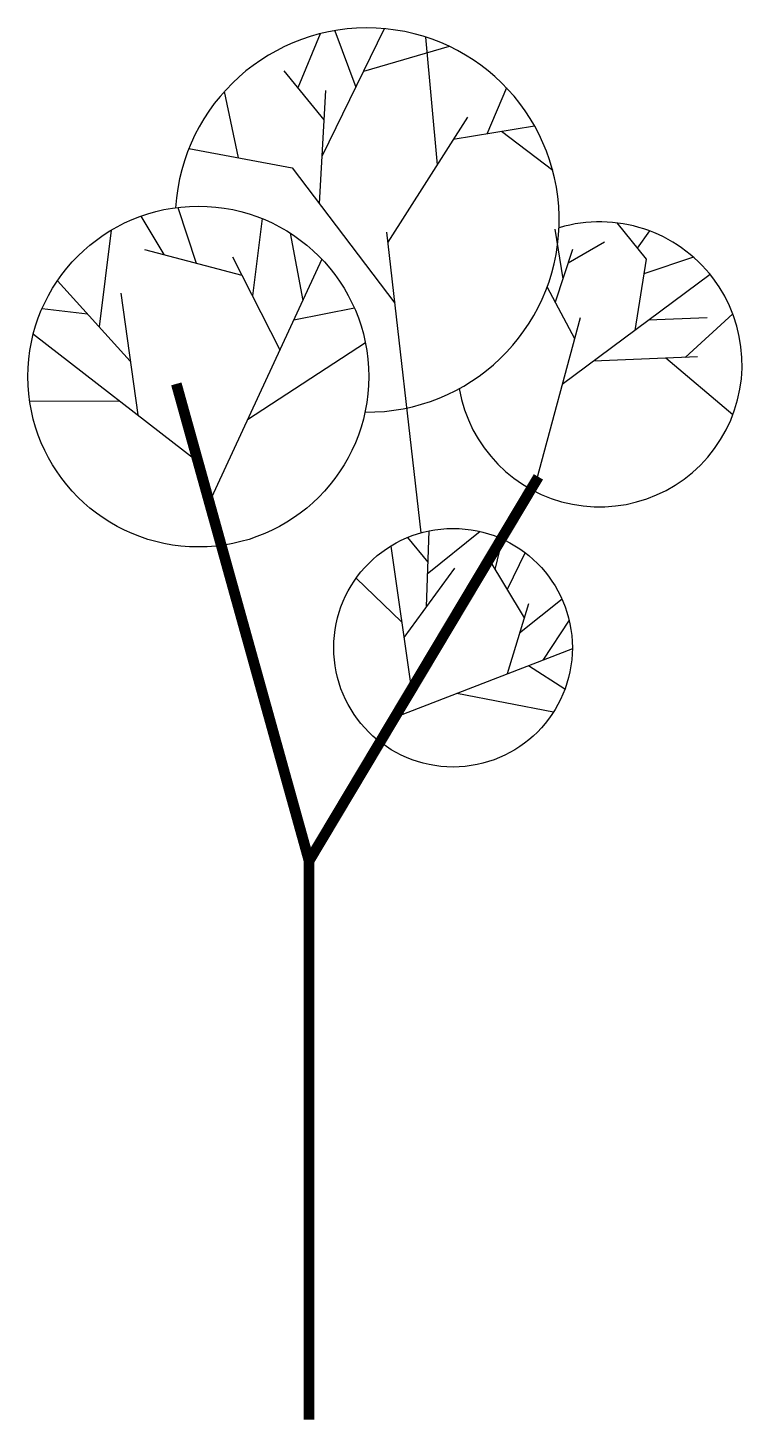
# Model space of a CAD drawing. Extents: x 14764 to 17161, y -20937 to -16247.
import ezdxf

# ---------------------------------------------------------------- set-up
doc = ezdxf.new("R2010")
doc.units = 0
doc.header["$MEASUREMENT"] = 0
doc.layers.get('0').update_dxf_attribs({"linetype": 'CONTINUOUS'})

msp = doc.modelspace()

# ---------------------------------------------------------------- linework, layer by layer
at = {"color": 0}
for p, q in [((15744.7, -16266.7), (15669.5, -16447.9)), ((15959.6, -16249.6), (15750.4, -16678.7)), ((15793.6, -16256.3), (15864, -16445.6)), ((16178, -16309), (15889.7, -16393)), ((16098, -16277.5), (16137.7, -16706.4)), ((15623, -16391), (15757.3, -16555.3)), ((15422.8, -16460.9), (15469.4, -16682.9)), ((15762.9, -16456.8), (15741.6, -16835.9)), ((16370.2, -16448.2), (16304.7, -16603.2)), ((16239.3, -16547.1), (15972.1, -16966.2)), ((16464.8, -16576.6), (16191.6, -16621.9)), ((16525.4, -16725.6), (16354, -16595)), ((15303.8, -16652.1), (15651.2, -16716.8)), ((15651.2, -16716.8), (15995.5, -17170.6)), ((15220.5, -17007.9), (15143.8, -16878.5)), ((15267.1, -16849.4), (15328.3, -17036.5)), ((15042.9, -16926), (15002.4, -17250)), ((15550, -16887), (15517.3, -17146)), ((16532.7, -16922.2), (16559.6, -17088.9)), ((16741.2, -16901.6), (16838.9, -17023.3)), ((16849.8, -16928.2), (16809.2, -16986.3)), ((15644.1, -16935.6), (15686.7, -17161.9)), ((16084, -17941.6), (15968.3, -16933)), ((16699.1, -16965.7), (16576.8, -17037.1)), ((15154.9, -16990.5), (15482.2, -17077.3)), ((15750.8, -17023.7), (15372.5, -17839.8)), ((15450.6, -17015), (15609.8, -17327.8)), ((16592.2, -16990.5), (16533.4, -17168.1)), ((16838.9, -17023.3), (16800.8, -17262.5)), ((16997.7, -17016.3), (16831, -17072.7)), ((14862.6, -17095.7), (15107.2, -17365.6)), ((16506.4, -17117.7), (16598.5, -17289.9)), ((17053.7, -17074.4), (16557.3, -17443.6)), ((15075.6, -17137.8), (15132.3, -17546.2)), ((14811.2, -17189), (14963.5, -17207.1)), ((15859.7, -17187.8), (15655.9, -17228.4)), ((17129.9, -17206.3), (16970.5, -17353.2)), ((16617.2, -17220.2), (16471.5, -17763.7)), ((17044, -17220.2), (16846.8, -17228.3)), ((14781.8, -17274.5), (15334.4, -17703)), ((15896.6, -17304.7), (15501.2, -17562.1)), ((17011.4, -17351.6), (16662.3, -17365.5)), ((17130, -17546), (16904.7, -17355.8)), ((14769.6, -17499.6), (15071.4, -17499)), ((16037.7, -17957.5), (16105.7, -18040.7)), ((16109, -17935.6), (16100.9, -18190.4)), ((16282.3, -17937.7), (16104.4, -18081.2)), ((15981.4, -17986.2), (16051.3, -18470.7)), ((16331.9, -18065.4), (16356.3, -17962.9)), ((16432.5, -18008.2), (16372.3, -18132.1)), ((16307.4, -18024.7), (16430, -18227.5)), ((15865.8, -18093.7), (16018, -18240.2)), ((16195.8, -18060.3), (16025.7, -18293.5)), ((16444.3, -18180.8), (16372.4, -18415.7)), ((16556.7, -18164.7), (16414.2, -18279.2)), ((16580.4, -18234.9), (16491.8, -18369.6)), ((16591.3, -18331.1), (16004, -18558.1)), ((16566.3, -18466.8), (16443.9, -18388.1)), ((16528.1, -18543.5), (16203.8, -18480.9))]:
    msp.add_line(p, q, dxfattribs=at)
at = {"color": 0, "const_width": 35.9}
for points in [[(15261.8, -17441.9), (15707.4, -19043.2)], [(16477.4, -17754), (15707.4, -19043.2)], [(15707.4, -19043.2), (15707.4, -20919.1)]]:
    msp.add_lwpolyline(points, dxfattribs=at)
at = {"color": 0}
for centre, radius in [((15335.7, -17417.4), 572.1), ((16190.8, -18327.6), 400.5)]:
    msp.add_circle(centre, radius, dxfattribs=at)
for centre, radius, start, end in [((15902.4, -16891.9), 644.8, 269.3637, 176.3173), ((16682.8, -17376.4), 478.3, 189.8111, 106.5277)]:
    msp.add_arc(centre, radius, start, end, dxfattribs=at)

doc.saveas('drawing.dxf')
